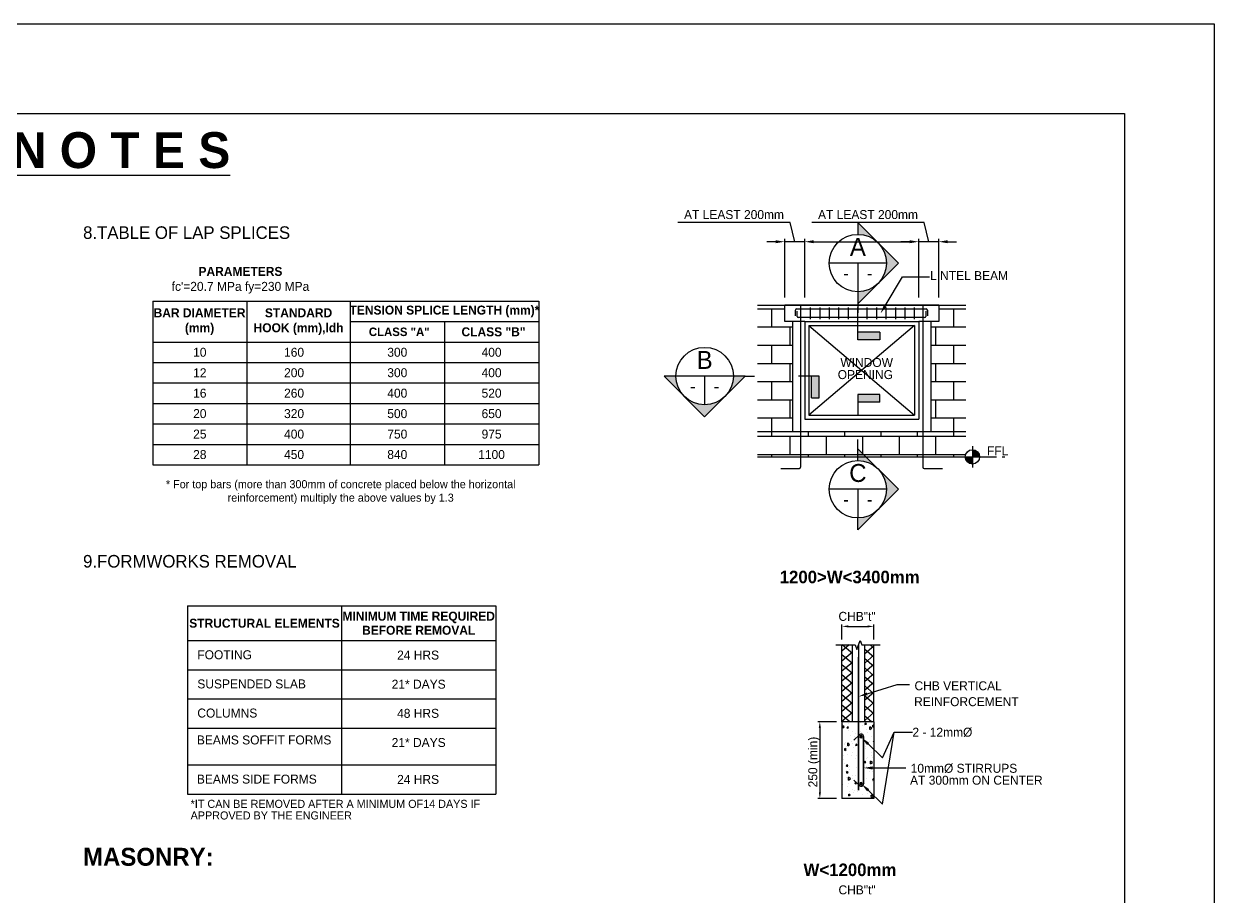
# Paper-space layout 'S1' of a CAD drawing. Header units: millimetres. Extents: x -179 to 583, y -1690 to -1182.
# Drawn here: x 251.4 to 583.4, y -1425.6 to -1182.4 of the extents above; entities that cross this region are included whole.
import ezdxf

# ---------------------------------------------------------------- set-up
doc = ezdxf.new("R2010")
doc.units = ezdxf.units.MM
doc.linetypes.add('CENTER2', pattern=[28.575, 19.05, -3.175, 3.175, -3.175])
for name, color, linetype in [('G-ANNO-CALLOUTS', 4, 'Continuous'), ('G-ANNO-DIM', 106, 'Continuous'), ('G-ANNO-SECTIONS', 4, 'Continuous'), ('G-ANNO-SYMBOLS', 4, 'Continuous'), ('G-ANNO-TEXT', 7, 'Continuous'), ('G-GRID LINES', 8, 'Continuous'), ('S-REBARS', 162, 'Continuous'), ('TB-BORDER THK', 152, 'Continuous')]:
    doc.layers.add(name, color=color, linetype=linetype)
doc.layers.add('G-PAPER', color=176, linetype='Continuous', plot=False)
doc.styles.add('Century', font='GOTHIC.TTF')

# ---------------------------------------------------------------- blocks, each defined once
blk = doc.blocks.new('Tblock_20X30_Structl')
at = {"layer": 'G-PAPER', "ltscale": 100}
blk.add_lwpolyline([(0, 508), (762, 508), (762, 0), (0, 0)], close=True, dxfattribs=at)
at = {"layer": 'TB-BORDER THK'}
for p, q in [((45, 483), (737, 483)), ((737, 483), (737, 25))]:
    blk.add_line(p, q, dxfattribs=at)
blk = doc.blocks.new('Section Callout_tail')
h = blk.add_hatch(color=256)
h.dxf.hatch_style = 1
h.paths.add_polyline_path([(469, 0), (576, 0), (576, 305), (469, 305)])
for p, q in [((469, 305), (469, 0)), ((469, 305), (576, 305)), ((576, 305), (576, 0)), ((576, 0), (288, 0))]:
    blk.add_line(p, q)
blk = doc.blocks.new('datum1')
h = blk.add_hatch(color=256)
h.dxf.hatch_style = 1
h.paths.add_polyline_path([(2, 0, 0.414214), (0, 2), (0, 0)])
h.paths.add_polyline_path([(0, -2), (0, 0), (-2, 0, 0.414214)])
for p, q in [((-3, 0), (3, 0)), ((0, 3), (0, -3))]:
    blk.add_line(p, q)
blk.add_circle((0, 0), 2)

psp = doc.layouts.new('S1')

# ---------------------------------------------------------------- hatches: boundary and pattern name
at = {"layer": 'G-ANNO-CALLOUTS'}
h = psp.add_hatch(color=4, dxfattribs=at)
h.dxf.hatch_style = 1
h.paths.add_polyline_path([(489.7, -1243.48, 0.198912), (484.04, -1241.13), (484.04, -1237.82)])
h.paths.add_polyline_path([(495.36, -1249.13), (489.7, -1254.79, 0.198912), (492.04, -1249.13, 0.198912), (489.7, -1243.48)])
h.paths.add_polyline_path([(484.04, -1260.45), (484.04, -1257.13, 0.198912), (489.7, -1254.79)])
at = {"layer": 'G-ANNO-DIM'}
h = psp.add_hatch(color=4, dxfattribs=at)
h.dxf.hatch_style = 1
h.paths.add_polyline_path([(489.7, -1317.84, -0.198912), (484.04, -1320.18), (484.04, -1323.5)])
h.paths.add_polyline_path([(495.36, -1312.18), (489.7, -1306.53, -0.198912), (492.04, -1312.18, -0.198912), (489.7, -1317.84)])
h.paths.add_polyline_path([(484.04, -1300.87), (484.04, -1304.18, -0.198912), (489.7, -1306.53)])
at = {"layer": 'G-ANNO-DIM', "ltscale": 0.2}
for points in [[(485.28, -1381.13, 1), (484.6, -1381.13, 1)], [(485.28, -1394.22, 1), (484.6, -1394.22, 1)]]:
    psp.add_hatch(color=5, dxfattribs=at).paths.add_polyline_path(points)
at = {"layer": 'G-ANNO-SECTIONS'}
h = psp.add_hatch(color=4, dxfattribs=at)
h.dxf.hatch_style = 1
h.paths.add_polyline_path([(446.97, -1286.29, 0.198912), (449.31, -1280.63), (452.63, -1280.63)])
h.paths.add_polyline_path([(441.31, -1291.95), (435.66, -1286.29, 0.198912), (441.31, -1288.63, 0.198912), (446.97, -1286.29)])
h.paths.add_polyline_path([(430, -1280.63), (433.31, -1280.63, 0.198912), (435.66, -1286.29)])

# ---------------------------------------------------------------- linework, layer by layer
at = {"color": 6}
for p, q in [((287.37, -1259.76), (395.03, -1259.76)), ((287.37, -1259.76), (287.37, -1305.37)), ((313.66, -1259.76), (313.66, -1305.37)), ((342.45, -1259.76), (342.45, -1305.37)), ((395.03, -1259.76), (395.03, -1305.37)), ((342.45, -1265.46), (395.03, -1265.46)), ((368.74, -1265.46), (368.74, -1305.37)), ((287.37, -1271.16), (395.03, -1271.16)), ((287.37, -1276.86), (395.03, -1276.86)), ((287.37, -1282.56), (395.03, -1282.56)), ((287.37, -1288.26), (395.03, -1288.26)), ((287.37, -1293.96), (395.03, -1293.96)), ((287.37, -1299.67), (395.03, -1299.67)), ((287.37, -1305.37), (395.03, -1305.37)), ((297.05, -1344.72), (383.06, -1344.72)), ((297.05, -1344.72), (297.05, -1397.14)), ((340.05, -1344.72), (340.05, -1397.14)), ((383.06, -1344.72), (383.06, -1397.14)), ((297.05, -1354.35), (383.06, -1354.35)), ((297.05, -1397.14), (383.06, -1397.14))]:
    psp.add_line(p, q, dxfattribs=at)
for p, q in [((297.05, -1362.48), (383.06, -1362.48)), ((297.05, -1370.6), (383.06, -1370.6)), ((297.05, -1378.73), (383.06, -1378.73)), ((297.05, -1389.02), (383.06, -1389.02))]:
    psp.add_line(p, q)
at = {"color": 8, "linetype": 'Continuous'}
psp.add_lwpolyline([(477.87, -1355.56), (483.33, -1355.56), (483.79, -1356.81), (484.7, -1354.31), (485.15, -1355.56), (490.25, -1355.56)], dxfattribs=at)
at = {"layer": 'G-ANNO-CALLOUTS', "color": 4}
for p, q in [((484.04, -1237.82), (484.04, -1241.13)), ((484.04, -1237.82), (495.36, -1249.13)), ((492.04, -1249.13), (476.04, -1249.13)), ((484.04, -1249.13), (484.04, -1257.13)), ((484.04, -1260.45), (495.36, -1249.13)), ((484.04, -1257.13), (484.04, -1260.45)), ((484.04, -1260.45), (484.04, -1263.04)), ((452.63, -1280.63), (455.22, -1280.63)), ((484.04, -1300.87), (484.04, -1298.28))]:
    psp.add_line(p, q, dxfattribs=at)
psp.add_circle((484.04, -1249.13), 8, dxfattribs=at)
at = {"layer": 'G-ANNO-DIM', "ltscale": 0.2}
for p, q in [((465.15, -1237.8), (433.85, -1237.8)), ((466.43, -1243.18), (465.15, -1237.8)), ((502.52, -1237.8), (471.21, -1237.8)), ((503.8, -1243.18), (502.52, -1237.8)), ((461.15, -1243.18), (458.65, -1243.18)), ((463.65, -1258.76), (463.65, -1242.38)), ((469.22, -1243.18), (463.65, -1243.18)), ((469.22, -1254.02), (469.22, -1242.38)), ((469.22, -1258.76), (469.22, -1242.38)), ((471.72, -1243.18), (498.52, -1243.18)), ((471.72, -1243.18), (474.22, -1243.18)), ((498.52, -1243.18), (496.02, -1243.18)), ((501.02, -1254.02), (501.02, -1242.38)), ((501.02, -1258.76), (501.02, -1242.38)), ((506.58, -1243.18), (501.02, -1243.18)), ((506.58, -1258.76), (506.58, -1242.38)), ((509.08, -1243.18), (511.58, -1243.18)), ((479.6, -1354.06), (479.6, -1349.84)), ((481.37, -1350.41), (486.76, -1350.41)), ((488.52, -1354.06), (488.52, -1349.84)), ((484.24, -1396.02), (484.24, -1358.99)), ((478.1, -1376.97), (472.87, -1376.97)), ((479.83, -1377.65), (479.83, -1377.65)), ((481.43, -1377.49), (481.43, -1377.49)), ((484.83, -1377.2), (484.83, -1377.2)), ((486.02, -1377.78), (486.23, -1377.3)), ((486.02, -1377.78), (486.43, -1377.7)), ((486.16, -1377.69), (486.16, -1377.69)), ((486.43, -1377.7), (486.23, -1377.3)), ((487.89, -1377.31), (487.89, -1377.31)), ((473.44, -1378.74), (473.44, -1396.62)), ((479.79, -1379.63), (479.79, -1379.63)), ((479.89, -1378.66), (479.84, -1378.13)), ((480.22, -1378.39), (479.84, -1378.13)), ((479.89, -1378.66), (480.22, -1378.39)), ((481.02, -1378.75), (481.24, -1378.27)), ((481.02, -1378.75), (481.44, -1378.67)), ((481.44, -1378.67), (481.24, -1378.27)), ((481.43, -1379.37), (481.43, -1379.37)), ((482.09, -1380.78), (482.09, -1380.78)), ((482.6, -1379.8), (482.6, -1379.8)), ((483.04, -1381.1), (483.04, -1381.1)), ((483.38, -1380.25), (483.38, -1380.25)), ((484.9, -1379.7), (484.9, -1379.7)), ((485.1, -1379.87), (485.1, -1379.87)), ((485.26, -1378.13), (485.26, -1378.13)), ((485.62, -1381.08), (485.62, -1394.28)), ((486.57, -1379.07), (486.57, -1379.07)), ((486.86, -1379.85), (486.86, -1379.85)), ((487.4, -1379.19), (487.39, -1378.39)), ((487.92, -1378.81), (487.39, -1378.39)), ((487.4, -1379.19), (487.92, -1378.81)), ((488.24, -1378.46), (488.2, -1377.93)), ((488.52, -1378.15), (488.2, -1377.93)), ((488.24, -1378.46), (488.52, -1378.22)), ((480.19, -1383.22), (480.19, -1383.22)), ((480.44, -1382.92), (480.44, -1382.92)), ((480.6, -1382.81), (480.6, -1382.81)), ((480.83, -1383.94), (480.83, -1383.94)), ((481.24, -1383.7), (481.22, -1382.9)), ((481.75, -1383.32), (481.22, -1382.9)), ((481.24, -1383.7), (481.75, -1383.32)), ((482.32, -1382.42), (482.32, -1382.42)), ((482.48, -1383.12), (482.48, -1383.12)), ((482.75, -1384.06), (482.75, -1384.06)), ((483.43, -1383.59), (483.64, -1383.11)), ((483.43, -1383.59), (483.85, -1383.51)), ((483.85, -1383.51), (483.65, -1383.11)), ((486.14, -1382.96), (486.14, -1382.96)), ((486.14, -1383.78), (486.14, -1383.78)), ((487.23, -1382.36), (487.23, -1382.36)), ((487.71, -1381.23), (487.71, -1381.23)), ((488.43, -1382.62), (488.52, -1382.4)), ((488.43, -1382.62), (488.52, -1382.6)), ((488.46, -1381.58), (488.46, -1381.58)), ((480.01, -1387.62), (480.01, -1387.62)), ((480.07, -1386.53), (480.07, -1386.53)), ((480.44, -1385), (480.4, -1384.47)), ((480.77, -1384.73), (480.4, -1384.47)), ((480.44, -1385), (480.77, -1384.73)), ((481.1, -1386.21), (481.1, -1386.21)), ((482.14, -1386.34), (482.14, -1386.34)), ((482.43, -1385.67), (482.43, -1385.67)), ((483.4, -1387.35), (483.4, -1387.35)), ((483.73, -1386.37), (483.73, -1386.37)), ((484.04, -1387.39), (484.04, -1387.39)), ((486.24, -1384.55), (486.24, -1384.55)), ((486.51, -1387.31), (486.51, -1387.31)), ((486.8, -1387.06), (486.8, -1387.06)), ((487.85, -1386.27), (487.85, -1386.27)), ((487.89, -1385.65), (487.89, -1385.65)), ((488.23, -1386.93), (488.23, -1386.93)), ((480.22, -1388.59), (480.22, -1388.59)), ((480.67, -1390.91), (480.67, -1390.91)), ((480.84, -1389.41), (481.06, -1388.92)), ((480.84, -1389.41), (481.26, -1389.33)), ((481, -1391.34), (480.95, -1390.81)), ((481.32, -1391.07), (480.95, -1390.81)), ((481, -1391.34), (481.32, -1391.07)), ((481.26, -1389.33), (481.06, -1388.92)), ((481.31, -1389.79), (481.31, -1389.79)), ((481.76, -1389.49), (481.76, -1389.49)), ((481.82, -1390.31), (481.82, -1390.31)), ((483.72, -1389.87), (483.72, -1389.87)), ((484.06, -1390.64), (484.06, -1390.64)), ((485.64, -1389.12), (485.64, -1389.12)), ((485.84, -1388.44), (486.05, -1387.95)), ((485.84, -1388.44), (486.25, -1388.35)), ((486.26, -1388.35), (486.05, -1387.95)), ((486.5, -1389.56), (486.5, -1389.56)), ((487.24, -1390.84), (487.24, -1390.84)), ((487.46, -1390.35), (487.46, -1390.35)), ((487.6, -1388.73), (487.59, -1387.94)), ((488.12, -1388.36), (487.59, -1387.94)), ((487.6, -1388.73), (488.12, -1388.36)), ((488.05, -1390.85), (488.05, -1390.85)), ((480.94, -1392.43), (480.94, -1392.43)), ((481.33, -1394.2), (481.33, -1394.2)), ((481.44, -1393.24), (481.42, -1392.45)), ((481.95, -1392.87), (481.42, -1392.45)), ((481.44, -1393.24), (481.95, -1392.87)), ((482.41, -1392.78), (482.41, -1392.78)), ((482.67, -1392.04), (482.67, -1392.04)), ((483.25, -1394.25), (483.47, -1393.76)), ((483.25, -1394.25), (483.67, -1394.17)), ((483.43, -1392.04), (483.43, -1392.04)), ((483.67, -1394.17), (483.47, -1393.76)), ((484.09, -1392.98), (484.09, -1392.98)), ((485.78, -1394.13), (485.62, -1394.03)), ((485.62, -1394.26), (485.78, -1394.13)), ((486.38, -1392.88), (486.38, -1392.88)), ((488.11, -1393.64), (488.11, -1393.64)), ((488.25, -1393.28), (488.46, -1392.79)), ((488.25, -1393.28), (488.52, -1393.22)), ((488.52, -1392.92), (488.46, -1392.79)), ((479.89, -1394.6), (479.89, -1394.6)), ((481.2, -1395.01), (481.2, -1395.01)), ((481.55, -1397.68), (481.51, -1397.15)), ((481.88, -1397.41), (481.51, -1397.15)), ((481.55, -1397.68), (481.88, -1397.41)), ((481.67, -1396.4), (481.67, -1396.4)), ((481.98, -1397.48), (481.98, -1397.48)), ((482.49, -1395.96), (482.49, -1395.96)), ((482.81, -1396.74), (482.81, -1396.74)), ((483.07, -1396.07), (483.07, -1396.07)), ((483.97, -1396.3), (483.97, -1396.3)), ((485.37, -1397.21), (485.37, -1397.21)), ((486.63, -1395.49), (486.63, -1395.49)), ((486.85, -1396.94), (486.85, -1396.94)), ((487.63, -1396.14), (487.63, -1396.14)), ((487.8, -1398.28), (487.78, -1397.48)), ((488.31, -1397.9), (487.78, -1397.48)), ((488.24, -1397.21), (488.24, -1397.21)), ((478.1, -1398.39), (472.87, -1398.39)), ((487.8, -1398.28), (488.31, -1397.9))]:
    psp.add_line(p, q, dxfattribs=at)
at = {"layer": 'G-ANNO-DIM'}
for p, q in [((456.07, -1260.89), (514.16, -1260.89)), ((456.07, -1261.85), (463.65, -1261.85)), ((460.08, -1266.93), (460.08, -1261.85)), ((506.58, -1261.85), (514.16, -1261.85)), ((510.85, -1266.93), (510.85, -1261.85)), ((456.07, -1266.93), (465.81, -1266.93)), ((465.16, -1272.01), (465.16, -1266.93)), ((470.35, -1266.57), (499.88, -1291.55)), ((499.88, -1266.57), (470.35, -1291.55)), ((504.42, -1266.93), (514.16, -1266.93)), ((505.77, -1272.01), (505.77, -1266.93)), ((456.07, -1272.01), (465.81, -1272.01)), ((460.08, -1277.08), (460.08, -1272.01)), ((504.42, -1272.01), (514.16, -1272.01)), ((510.85, -1277.08), (510.85, -1272.01)), ((456.07, -1277.08), (465.81, -1277.08)), ((465.16, -1282.16), (465.16, -1277.08)), ((504.42, -1277.08), (514.16, -1277.08)), ((505.77, -1282.16), (505.77, -1277.08)), ((456.07, -1282.16), (465.81, -1282.16)), ((460.08, -1287.23), (460.08, -1282.16)), ((504.42, -1282.16), (514.16, -1282.16)), ((510.85, -1287.23), (510.85, -1282.16)), ((456.07, -1287.23), (465.81, -1287.23)), ((465.16, -1292.31), (465.16, -1287.23)), ((504.42, -1287.23), (514.16, -1287.23)), ((505.77, -1292.31), (505.77, -1287.23)), ((456.07, -1292.31), (465.81, -1292.31)), ((460.08, -1296.09), (460.08, -1292.31)), ((504.42, -1292.31), (514.16, -1292.31)), ((510.85, -1296.09), (510.85, -1292.31)), ((456.07, -1296.09), (465.81, -1296.09)), ((456.07, -1297.39), (514.16, -1297.39)), ((460.08, -1297.39), (460.08, -1296.09)), ((465.16, -1302.46), (465.16, -1297.39)), ((468.09, -1296.09), (514.16, -1296.09)), ((470.24, -1297.39), (470.24, -1296.09)), ((475.31, -1302.46), (475.31, -1297.39)), ((480.39, -1297.39), (480.39, -1296.09)), ((485.47, -1302.46), (485.47, -1297.39)), ((490.54, -1297.39), (490.54, -1296.09)), ((495.62, -1302.46), (495.62, -1297.39)), ((500.7, -1297.39), (500.7, -1296.09)), ((505.77, -1302.46), (505.77, -1297.39)), ((510.85, -1297.39), (510.85, -1296.09)), ((456.07, -1302.46), (514.16, -1302.46)), ((456.07, -1303.15), (514.16, -1303.15)), ((460.08, -1303.15), (460.08, -1302.46)), ((470.24, -1303.15), (470.24, -1302.46)), ((480.39, -1303.15), (480.39, -1302.46)), ((490.54, -1303.15), (490.54, -1302.46)), ((500.7, -1303.15), (500.7, -1302.46)), ((510.85, -1303.15), (510.85, -1302.46)), ((479.6, -1376.97), (479.6, -1355.56)), ((481.66, -1355.56), (479.6, -1357.3)), ((482.53, -1357.63), (479.6, -1360.1)), ((482.53, -1357.97), (479.67, -1355.56)), ((488.52, -1355.88), (485.96, -1358.05)), ((488.52, -1359.03), (485.96, -1356.86)), ((488.52, -1356.46), (487.46, -1355.56)), ((482.53, -1360.77), (479.6, -1358.3)), ((482.53, -1360.43), (479.6, -1362.9)), ((482.53, -1363.58), (479.6, -1361.11)), ((488.52, -1358.45), (485.96, -1360.62)), ((488.52, -1361.59), (485.96, -1359.43)), ((488.52, -1361.02), (485.96, -1363.19)), ((482.53, -1363.23), (479.6, -1365.7)), ((482.53, -1366.38), (479.6, -1363.91)), ((488.52, -1364.16), (485.96, -1361.99)), ((488.52, -1363.59), (485.96, -1365.75)), ((482.53, -1366.04), (479.6, -1368.51)), ((482.53, -1369.18), (479.6, -1366.71)), ((488.52, -1366.73), (485.96, -1364.56)), ((488.52, -1366.04), (485.96, -1368.21)), ((488.52, -1369.18), (485.96, -1367.01)), ((482.53, -1368.84), (479.6, -1371.31)), ((482.53, -1371.98), (479.6, -1369.51)), ((488.52, -1368.84), (485.96, -1371.01)), ((488.52, -1371.98), (485.96, -1369.81)), ((482.53, -1371.64), (479.6, -1374.11)), ((482.53, -1374.79), (479.6, -1372.32)), ((482.53, -1374.44), (479.6, -1376.91)), ((488.52, -1371.64), (485.96, -1373.81)), ((488.52, -1374.79), (485.96, -1372.62)), ((488.52, -1374.44), (485.96, -1376.61)), ((481.8, -1376.97), (479.6, -1375.12)), ((487.8, -1376.97), (485.96, -1375.42)), ((484.46, -1394.76), (482.91, -1393.24))]:
    psp.add_line(p, q, dxfattribs=at)
at = {"layer": 'G-ANNO-DIM', "color": 3}
for p, q in [((463.65, -1265.43), (463.65, -1260.89)), ((506.58, -1260.89), (463.65, -1260.89)), ((506.58, -1260.89), (506.58, -1265.43)), ((469.22, -1265.43), (463.65, -1265.43)), ((465.81, -1265.43), (465.81, -1296.09)), ((469.22, -1265.43), (501.02, -1265.43)), ((469.22, -1265.43), (469.22, -1292.68)), ((470.35, -1266.57), (499.88, -1266.57)), ((470.35, -1266.57), (470.35, -1291.55)), ((499.88, -1266.57), (499.88, -1291.55)), ((501.02, -1265.43), (501.02, -1292.68)), ((506.58, -1265.43), (501.02, -1265.43)), ((504.42, -1265.43), (504.42, -1296.09)), ((469.22, -1292.68), (501.02, -1292.68)), ((470.35, -1291.55), (499.88, -1291.55)), ((465.81, -1296.09), (504.42, -1296.09))]:
    psp.add_line(p, q, dxfattribs=at)
at = {"layer": 'G-ANNO-DIM', "color": 7}
for p, q in [((482.53, -1376.97), (482.53, -1355.56)), ((485.96, -1376.97), (485.96, -1355.56)), ((488.52, -1376.97), (488.52, -1355.56)), ((488.52, -1376.97), (479.6, -1376.97)), ((479.6, -1376.97), (479.6, -1398.39)), ((488.52, -1376.97), (488.52, -1398.39)), ((488.52, -1398.39), (479.6, -1398.39))]:
    psp.add_line(p, q, dxfattribs=at)
at = {"layer": 'G-ANNO-DIM', "color": 5, "ltscale": 0.2}
for p, q in [((484.24, -1355.56), (484.24, -1396.02)), ((482.91, -1382.13), (484.46, -1380.62)), ((485.49, -1380.49), (485.49, -1380.49)), ((485.62, -1394.29), (485.62, -1381.09)), ((482.91, -1393.24), (484.46, -1394.76))]:
    psp.add_line(p, q, dxfattribs=at)
at = {"layer": 'G-ANNO-DIM', "ltscale": 0.2}
for points in [[(491.64, -1261.05), (496.52, -1252.97), (503.98, -1252.97)], [(486.63, -1369.21), (495.03, -1366.65), (498.43, -1366.65)], [(486.9, -1383.17), (490.93, -1387.04), (494.21, -1379.87), (499.25, -1379.87)], [(486.9, -1396.08), (490.93, -1399.95), (494.21, -1379.87), (499.25, -1379.87)], [(488.13, -1389.85), (497.45, -1389.85)]]:
    psp.add_lwpolyline(points, dxfattribs=at)
at = {"layer": 'G-ANNO-DIM', "color": 4}
psp.add_circle((484.04, -1312.18), 8, dxfattribs=at)
at = {"layer": 'G-ANNO-DIM', "color": 5, "ltscale": 0.2}
for centre, radius, start, end in [((484.93, -1381.12), 0.692, 0.4828, 133.4356), ((484.94, -1381.13), 0.343, 0, 180), ((484.94, -1381.13), 0.343, 180, 0), ((484.93, -1394.26), 0.692, 226.5644, 359.5172)]:
    psp.add_arc(centre, radius, start, end, dxfattribs=at)
at = {"layer": 'G-ANNO-DIM', "color": 5}
psp.add_arc((484.94, -1394.27), 0.687, 225.4817, 0.5998, dxfattribs=at)
at = {"layer": 'G-ANNO-DIM', "ltscale": 0.2}
for start, end in [(0, 180), (180, 0)]:
    psp.add_arc((484.94, -1394.22), 0.343, start, end, dxfattribs=at)
for points in [[(461.15, -1242.76), (461.15, -1243.6), (463.65, -1243.18)], [(471.72, -1242.76), (471.72, -1243.6), (469.22, -1243.18)], [(471.72, -1242.76), (471.72, -1243.6), (469.22, -1243.18)], [(498.52, -1242.76), (498.52, -1243.6), (501.02, -1243.18)], [(498.52, -1242.76), (498.52, -1243.6), (501.02, -1243.18)], [(509.08, -1242.76), (509.08, -1243.6), (506.58, -1243.18)], [(491.99, -1261.27), (490.34, -1263.19), (491.28, -1260.84)], [(481.37, -1350.12), (481.37, -1350.7), (479.6, -1350.41)], [(486.76, -1350.12), (486.76, -1350.7), (488.52, -1350.41)], [(486.75, -1369.61), (484.24, -1369.94), (486.51, -1368.81)], [(473.14, -1378.74), (473.73, -1378.74), (473.44, -1376.97)], [(486.61, -1383.47), (485.1, -1381.43), (487.19, -1382.87)], [(488.13, -1390.27), (485.62, -1389.85), (488.13, -1389.43)], [(486.61, -1396.38), (485.1, -1394.35), (487.19, -1395.78)], [(473.14, -1396.62), (473.73, -1396.62), (473.44, -1398.39)]]:
    psp.add_solid(points, dxfattribs=at)
at = {"layer": 'G-ANNO-SECTIONS', "color": 4}
for p, q in [((433.31, -1280.63), (430, -1280.63)), ((430, -1280.63), (441.31, -1291.95)), ((449.31, -1280.63), (433.31, -1280.63)), ((441.31, -1280.63), (441.31, -1288.63)), ((452.63, -1280.63), (441.31, -1291.95)), ((452.63, -1280.63), (449.31, -1280.63)), ((484.04, -1304.18), (484.04, -1300.87)), ((484.04, -1300.87), (495.36, -1312.18)), ((492.04, -1312.18), (476.04, -1312.18)), ((484.04, -1312.18), (484.04, -1320.18)), ((484.04, -1323.5), (495.36, -1312.18)), ((484.04, -1323.5), (484.04, -1320.18))]:
    psp.add_line(p, q, dxfattribs=at)
psp.add_circle((441.31, -1280.63), 8, dxfattribs=at)
at = {"layer": 'G-GRID LINES', "color": 8, "linetype": 'CENTER2', "ltscale": 0.5}
psp.add_line((456.07, -1303.15), (525, -1303.15), dxfattribs=at)
at = {"layer": 'S-REBARS', "ltscale": 0.2}
for p, q in [((468.09, -1306.01), (468.09, -1260.89)), ((470.85, -1264.74), (470.85, -1261.51)), ((473.49, -1264.74), (473.49, -1261.51)), ((476.13, -1264.74), (476.13, -1261.51)), ((478.77, -1264.74), (478.77, -1261.51)), ((481.41, -1264.74), (481.41, -1261.51)), ((484.04, -1264.74), (484.04, -1261.51)), ((486.68, -1264.74), (486.68, -1261.51)), ((489.32, -1264.74), (489.32, -1261.51)), ((491.96, -1264.74), (491.96, -1261.51)), ((494.59, -1264.74), (494.59, -1261.51)), ((497.23, -1264.74), (497.23, -1261.51)), ((499.87, -1264.74), (499.87, -1261.51)), ((502.15, -1260.89), (502.15, -1306.01)), ((466.62, -1263.86), (466.62, -1262.26)), ((466.97, -1261.91), (503.07, -1261.91)), ((467.08, -1263.99), (467.08, -1262.52)), ((502.61, -1264.34), (467.43, -1264.34)), ((502.97, -1262.52), (502.97, -1263.99)), ((503.42, -1262.26), (503.42, -1263.86)), ((462.54, -1306.37), (467.73, -1306.37)), ((502.5, -1306.37), (507.69, -1306.37))]:
    psp.add_line(p, q, dxfattribs=at)
for centre, start, end in [((466.97, -1262.26), 90, 180), ((467.43, -1263.99), 180, 270), ((502.61, -1263.99), 270, 0), ((503.07, -1262.26), 0, 90), ((467.73, -1306.01), 270, 0), ((502.5, -1306.01), 180, 270)]:
    psp.add_arc(centre, 0.354, start, end, dxfattribs=at)

# ---------------------------------------------------------------- block references
psp.add_blockref('Tblock_20X30_Structl', (-178.58, -1690.44))
at = {"layer": 'G-ANNO-CALLOUTS', "xscale": 0.02000001053303081, "yscale": 0.02000001053303081, "zscale": 0.02000001053303081, "rotation": 270}
psp.add_blockref('Section Callout_tail', (484.04, -1259.04), dxfattribs=at)
at = {"layer": 'G-ANNO-SECTIONS', "xscale": -0.02000001053303081, "yscale": 0.02000001053303081, "zscale": 0.02000001053303081}
for p, rotation in [((461.74, -1280.63), 180), ((484.04, -1297.28), 270)]:
    psp.add_blockref('Section Callout_tail', p, dxfattribs=dict(at, rotation=rotation))
at = {"layer": 'G-ANNO-SYMBOLS'}
psp.add_blockref('datum1', (516, -1303.15), dxfattribs=at)

# ---------------------------------------------------------------- texts
at = {"style": 'Century'}
for s, insert, char_height, width, attachment_point in [('{\\fCentury Gothic|b1|i0|c0|p34;\\LS T R U C T U R A L  N O T E S}', (212.42, -1217.72), 10, 692, 5), ("{\\fCentury Gothic|b1|i0|c0|p34;PARAMETERS\\P\\fCentury Gothic|b0|i0|c0|p34;\\C6;fc'=20.7 MPa fy=230 MPa}", (311.84, -1253.92), 2.5, 48.8595, 5), ('{\\fCentury Gothic|b1|i0|c0|p34;TENSION SPLICE LENGTH (mm)*}', (368.74, -1262.61), 2.5, 52.5818, 5), ('{\\fCentury Gothic|b1|i0|c0|p34;BAR DIAMETER\\P(mm)}', (300.44, -1265.46), 2.5, 26.4356, 5), ('{\\fCentury Gothic|b1|i0|c0|p34;STANDARD HOOK (mm),ldh}', (328.05, -1265.46), 2.5, 28.7909, 5), ('{\\fCentury Gothic|b1|i0|c0|p34;CLASS "A"}', (356.13, -1268.31), 2.3748, 27.3716, 5), ('{\\fCentury Gothic|b1|i0|c0|p34;CLASS "B"}', (382.42, -1268.31), 2.5, 27.3716, 5), ('10', (300.51, -1274.01), 2.5, 26.2909, 5), ('160', (326.8, -1274.01), 2.5, 26.2909, 5), ('300', (355.59, -1274.01), 2.5, 26.2909, 5), ('400', (381.88, -1274.01), 2.5, 26.2909, 5), ('12', (300.51, -1279.71), 2.5, 26.2909, 5), ('200', (326.8, -1279.71), 2.5, 26.2909, 5), ('300', (355.59, -1279.71), 2.5, 26.2909, 5), ('400', (381.88, -1279.71), 2.5, 26.2909, 5), ('16', (300.51, -1285.41), 2.5, 26.2909, 5), ('260', (326.8, -1285.41), 2.5, 26.2909, 5), ('400', (355.59, -1285.41), 2.5, 26.2909, 5), ('520', (381.88, -1285.41), 2.5, 26.2909, 5), ('20', (300.51, -1291.11), 2.5, 26.2909, 5), ('320', (326.8, -1291.11), 2.5, 26.2909, 5), ('500', (355.59, -1291.11), 2.5, 26.2909, 5), ('650', (381.88, -1291.11), 2.5, 26.2909, 5), ('25', (300.51, -1296.82), 2.5, 26.2909, 5), ('400', (326.8, -1296.82), 2.5, 26.2909, 5), ('750', (355.59, -1296.82), 2.5, 26.2909, 5), ('975', (381.88, -1296.82), 2.5, 26.2909, 5), ('28', (300.51, -1302.52), 2.5, 26.2909, 5), ('450', (326.8, -1302.52), 2.5, 26.2909, 5), ('840', (355.59, -1302.52), 2.5, 26.2909, 5), ('1100', (381.88, -1302.52), 2.5, 26.2909, 5), ('{\\fCentury Gothic|b1|i0|c0|p34;1200>W<3400mm}', (462.24, -1334.89), 3.5, 41.5357, 1), ('FOOTING', (299.82, -1357.06), 2.5, 38.7217, 1), ('24 HRS', (361.39, -1358.42), 2.5, 43.3301, 5), ('SUSPENDED SLAB', (299.82, -1365.19), 2.5, 38.7217, 1), ('21* DAYS', (361.55, -1366.54), 2.5, 43.3301, 5), ('COLUMNS', (299.82, -1373.31), 2.5, 38.7217, 1), ('48 HRS', (361.39, -1374.66), 2.5, 43.3301, 5), ('BEAMS SOFFIT FORMS', (299.69, -1380.81), 2.5, 38.7217, 1), ('21* DAYS', (361.55, -1382.79), 2.5, 43.3301, 5), ('BEAMS SIDE FORMS', (299.69, -1391.73), 2.5, 38.7217, 1), ('24 HRS', (361.39, -1393.08), 2.5, 43.3301, 5), ('{\\fCentury Gothic|b1|i0|c0|p34;MASONRY:}', (267.95, -1412.13), 5, 87.1864, 1), ('{\\fCentury Gothic|b1|i0|c0|p34;W<1200mm}', (468.89, -1416.51), 3.5, 41.5357, 1)]:
    psp.add_mtext(s, dxfattribs=dict(at, insert=insert, char_height=char_height, width=width, attachment_point=attachment_point))
at = {"color": 10, "insert": (339.81, -1312.98), "char_height": 2.25, "width": 105.4341, "attachment_point": 5, "style": 'Century'}
psp.add_mtext('* For top bars (more than 300mm of concrete placed below the horizontal reinforcement) multiply the above values by 1.3', dxfattribs=at)
at = {"char_height": 2.5, "width": 43.0054, "attachment_point": 5, "line_spacing_factor": 0.941432, "style": 'Century'}
for s, insert in [('{\\fCentury Gothic|b1|i0|c0|p34;MINIMUM TIME REQUIRED BEFORE REMOVAL}', (361.55, -1349.54)), ('{\\fCentury Gothic|b1|i0|c0|p34;STRUCTURAL ELEMENTS}', (318.55, -1349.54))]:
    psp.add_mtext(s, dxfattribs=dict(at, insert=insert))
at = {"color": 10, "insert": (297.95, -1398.75), "char_height": 2.25, "width": 85.8768, "attachment_point": 1, "line_spacing_factor": 0.860887, "style": 'Century'}
psp.add_mtext('*IT CAN BE REMOVED AFTER A MINIMUM OF14 DAYS IF APPROVED BY THE ENGINEER', dxfattribs=at)
at = {"layer": 'G-ANNO-CALLOUTS', "color": 4, "attachment_point": 5, "style": 'Century'}
for s, insert, char_height, width in [('A', (484.04, -1244.63), 5, 15.8092), ('-', (480.74, -1251.96), 3.5, 6.6071), ('-', (487.35, -1251.96), 3.5, 6.6071)]:
    psp.add_mtext(s, dxfattribs=dict(at, insert=insert, char_height=char_height, width=width))
at = {"layer": 'G-ANNO-DIM', "ltscale": 0.2, "style": 'Century'}
for s, p in [('LINTEL BEAM', (504.2, -1253.88)), ('CHB"t"', (478.63, -1348.86)), ('CHB VERTICAL', (499.84, -1368.21)), ('REINFORCEMENT', (499.74, -1372.64)), ('2 - 12mm%%C', (499.25, -1381.15)), ('10mm%%C STIRRUPS', (498.77, -1391.21)), ('AT 300mm ON CENTER', (498.6, -1394.53)), ('CHB"t"', (478.64, -1425.1))]:
    psp.add_text(s, height=2.5, dxfattribs=at).set_placement(p)
at = {"layer": 'G-ANNO-DIM', "style": 'Century'}
psp.add_text('250 (min)', height=2.5, rotation=90, dxfattribs=at).set_placement((472.72, -1395.28))
at = {"layer": 'G-ANNO-DIM', "ltscale": 0.2, "char_height": 2.5, "attachment_point": 5, "style": 'Century'}
for insert in [(449.5, -1235.63), (486.87, -1235.63)]:
    psp.add_mtext('\\A1;AT LEAST 200mm', dxfattribs=dict(at, insert=insert))
at = {"layer": 'G-ANNO-DIM', "insert": (493.84, -1275.59), "char_height": 2.5, "width": 18.1027, "attachment_point": 3, "line_spacing_factor": 0.810216, "style": 'Century'}
psp.add_mtext('WINDOW OPENING', dxfattribs=at)
at = {"layer": 'G-ANNO-SECTIONS', "color": 4, "attachment_point": 5, "style": 'Century'}
for s, insert, char_height, width in [('B', (441.31, -1276.13), 5, 15.8092), ('-', (438.01, -1283.46), 3.5, 6.6071), ('-', (444.62, -1283.46), 3.5, 6.6071), ('C', (484.04, -1307.68), 5, 15.8092), ('-', (480.74, -1315.01), 3.5, 6.6071), ('-', (487.35, -1315.01), 3.5, 6.6071)]:
    psp.add_mtext(s, dxfattribs=dict(at, insert=insert, char_height=char_height, width=width))
at = {"layer": 'G-ANNO-TEXT', "color": 7, "char_height": 3.5, "width": 183.1877, "attachment_point": 1, "style": 'Century'}
for s, insert in [('\\pi-10.5,l10.5,t10.5;8.TABLE OF LAP SPLICES', (267.95, -1238.89)), ('\\pi-10.5,l10.5,t10.5;9.FORMWORKS REMOVAL', (267.95, -1330.5))]:
    psp.add_mtext(s, dxfattribs=dict(at, insert=insert))
at = {"layer": 'G-GRID LINES', "color": 7, "insert": (520.07, -1300.26), "char_height": 2.5, "width": 39.8425, "attachment_point": 1, "style": 'Century'}
psp.add_mtext('FFL', dxfattribs=at)

doc.saveas('drawing.dxf')
